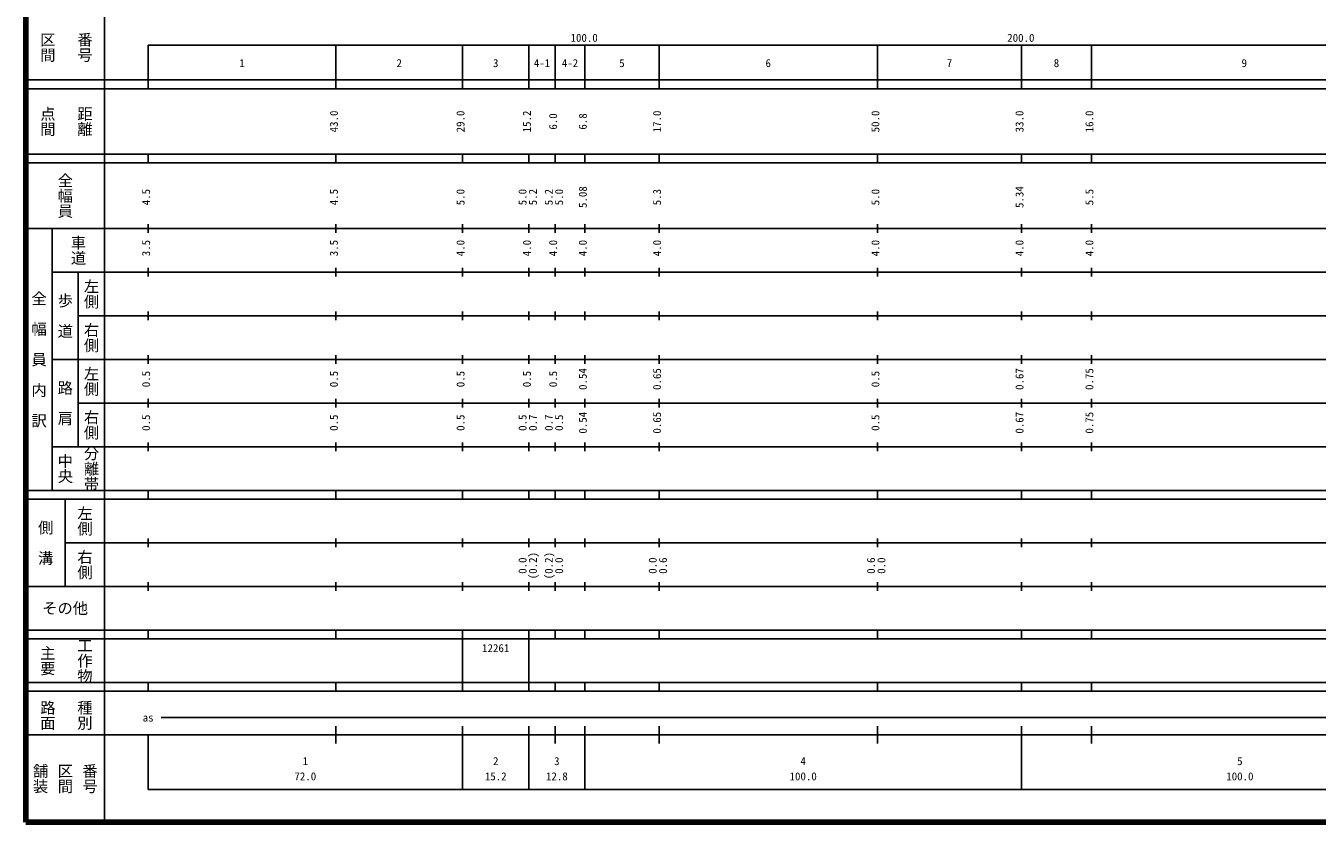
# Model space of a CAD drawing. Units: millimetres on the paper, enlarged 1000 times. Extents: x 40000 to 680000, y 20000 to 380000.
# Drawn here: x 40000 to 335699, y 20000 to 202409 of the extents above; entities that cross this region are included whole.
import ezdxf
from ezdxf.enums import TextEntityAlignment as Align

# ---------------------------------------------------------------- set-up
doc = ezdxf.new("R2010")
doc.units = ezdxf.units.MM
doc.header["$LTSCALE"] = 1000
doc.layers.add('M-TTL', color=2, linetype='Continuous', lineweight=140)
doc.layers.add('M-TTL-BAND', color=7, linetype='Continuous', lineweight=25)
doc.styles.add('@ＭＳ ゴシック', font='')
doc.styles.add('ＭＳ ゴシック', font='')
doc.styles.get('@ＭＳ ゴシック').set_extended_font_data('@MS Gothic')
doc.styles.get('ＭＳ ゴシック').set_extended_font_data('MS Gothic')

msp = doc.modelspace()

# ---------------------------------------------------------------- linework, layer by layer
at = {"layer": 'M-TTL'}
for p, q in [((40000, 380000), (40000, 20000)), ((40000, 20000), (680000, 20000))]:
    msp.add_line(p, q, dxfattribs=at)
at = {"layer": 'M-TTL-BAND'}
for p, q in [((58000, 370000), (58000, 20000)), ((68000, 198000), (579000, 198000)), ((68000, 198000), (68000, 188000)), ((111000, 188000), (111000, 198000)), ((140000, 188000), (140000, 198000)), ((155200, 188000), (155200, 198000)), ((161200, 188000), (161200, 198000)), ((168000, 188000), (168000, 198000)), ((185000, 188000), (185000, 198000)), ((235000, 188000), (235000, 198000)), ((268000, 188000), (268000, 198000)), ((284000, 188000), (284000, 198000)), ((40000, 190000), (579000, 190000)), ((40000, 188000), (579000, 188000)), ((40000, 173000), (579000, 173000)), ((68000, 171000), (68000, 173000)), ((111000, 171000), (111000, 173000)), ((140000, 171000), (140000, 173000)), ((155200, 171000), (155200, 173000)), ((161200, 171000), (161200, 173000)), ((168000, 171000), (168000, 173000)), ((185000, 171000), (185000, 173000)), ((235000, 171000), (235000, 173000)), ((268000, 171000), (268000, 173000)), ((284000, 171000), (284000, 173000)), ((40000, 171000), (579000, 171000)), ((68000, 155000), (68000, 157000)), ((111000, 155000), (111000, 157000)), ((140000, 155000), (140000, 157000)), ((155200, 155000), (155200, 157000)), ((161200, 155000), (161200, 157000)), ((168000, 155000), (168000, 157000)), ((185000, 155000), (185000, 157000)), ((235000, 155000), (235000, 157000)), ((268000, 155000), (268000, 157000)), ((284000, 155000), (284000, 157000)), ((40000, 156000), (579000, 156000)), ((46000, 96000), (46000, 156000)), ((46000, 146000), (579000, 146000)), ((52000, 146000), (52000, 106000)), ((68000, 145000), (68000, 147000)), ((111000, 145000), (111000, 147000)), ((140000, 145000), (140000, 147000)), ((155200, 145000), (155200, 147000)), ((161200, 145000), (161200, 147000)), ((168000, 145000), (168000, 147000)), ((185000, 145000), (185000, 147000)), ((235000, 145000), (235000, 147000)), ((268000, 145000), (268000, 147000)), ((284000, 145000), (284000, 147000)), ((68000, 135000), (68000, 137000)), ((111000, 135000), (111000, 137000)), ((140000, 135000), (140000, 137000)), ((155200, 135000), (155200, 137000)), ((161200, 135000), (161200, 137000)), ((168000, 135000), (168000, 137000)), ((185000, 135000), (185000, 137000)), ((235000, 135000), (235000, 137000)), ((268000, 135000), (268000, 137000)), ((284000, 135000), (284000, 137000)), ((52000, 136000), (579000, 136000)), ((46000, 126000), (579000, 126000)), ((68000, 125000), (68000, 127000)), ((111000, 125000), (111000, 127000)), ((140000, 125000), (140000, 127000)), ((155200, 125000), (155200, 127000)), ((161200, 125000), (161200, 127000)), ((168000, 125000), (168000, 127000)), ((185000, 125000), (185000, 127000)), ((235000, 125000), (235000, 127000)), ((268000, 125000), (268000, 127000)), ((284000, 125000), (284000, 127000)), ((52000, 116000), (579000, 116000)), ((68000, 115000), (68000, 117000)), ((111000, 115000), (111000, 117000)), ((140000, 115000), (140000, 117000)), ((155200, 115000), (155200, 117000)), ((161200, 115000), (161200, 117000)), ((168000, 115000), (168000, 117000)), ((185000, 115000), (185000, 117000)), ((235000, 115000), (235000, 117000)), ((268000, 115000), (268000, 117000)), ((284000, 115000), (284000, 117000)), ((68000, 105000), (68000, 107000)), ((111000, 105000), (111000, 107000)), ((140000, 105000), (140000, 107000)), ((155200, 105000), (155200, 107000)), ((161200, 105000), (161200, 107000)), ((168000, 105000), (168000, 107000)), ((185000, 105000), (185000, 107000)), ((235000, 105000), (235000, 107000)), ((268000, 105000), (268000, 107000)), ((284000, 105000), (284000, 107000)), ((46000, 106000), (579000, 106000)), ((40000, 96000), (579000, 96000)), ((68000, 94000), (68000, 96000)), ((111000, 94000), (111000, 96000)), ((140000, 94000), (140000, 96000)), ((155200, 94000), (155200, 96000)), ((161200, 94000), (161200, 96000)), ((168000, 94000), (168000, 96000)), ((185000, 94000), (185000, 96000)), ((235000, 94000), (235000, 96000)), ((268000, 94000), (268000, 96000)), ((284000, 94000), (284000, 96000)), ((40000, 94000), (579000, 94000)), ((49000, 94000), (49000, 74000)), ((49000, 84000), (579000, 84000)), ((68000, 83000), (68000, 85000)), ((111000, 83000), (111000, 85000)), ((140000, 83000), (140000, 85000)), ((155200, 83000), (155200, 85000)), ((161200, 83000), (161200, 85000)), ((168000, 83000), (168000, 85000)), ((185000, 83000), (185000, 85000)), ((235000, 83000), (235000, 85000)), ((268000, 83000), (268000, 85000)), ((284000, 83000), (284000, 85000)), ((40000, 74000), (579000, 74000)), ((68000, 73000), (68000, 75000)), ((111000, 73000), (111000, 75000)), ((140000, 73000), (140000, 75000)), ((155200, 73000), (155200, 75000)), ((161200, 73000), (161200, 75000)), ((168000, 73000), (168000, 75000)), ((185000, 73000), (185000, 75000)), ((235000, 73000), (235000, 75000)), ((268000, 73000), (268000, 75000)), ((284000, 73000), (284000, 75000)), ((40000, 64000), (579000, 64000)), ((68000, 62000), (68000, 64000)), ((111000, 62000), (111000, 64000)), ((140000, 62000), (140000, 64000)), ((155200, 62000), (155200, 64000)), ((161200, 62000), (161200, 64000)), ((168000, 62000), (168000, 64000)), ((185000, 62000), (185000, 64000)), ((235000, 62000), (235000, 64000)), ((268000, 62000), (268000, 64000)), ((284000, 62000), (284000, 64000)), ((40000, 62000), (579000, 62000)), ((140000, 52000), (140000, 62000)), ((155200, 52000), (155200, 62000)), ((40000, 52000), (579000, 52000)), ((68000, 50000), (68000, 52000)), ((111000, 50000), (111000, 52000)), ((140000, 50000), (140000, 52000)), ((155200, 50000), (155200, 52000)), ((161200, 50000), (161200, 52000)), ((168000, 50000), (168000, 52000)), ((185000, 50000), (185000, 52000)), ((235000, 50000), (235000, 52000)), ((268000, 50000), (268000, 52000)), ((284000, 50000), (284000, 52000)), ((40000, 50000), (579000, 50000)), ((71000, 44000), (565000, 44000)), ((111000, 38000), (111000, 42000)), ((140000, 27500), (140000, 42000)), ((155200, 27500), (155200, 42000)), ((161200, 38000), (161200, 42000)), ((168000, 27500), (168000, 42000)), ((185000, 38000), (185000, 42000)), ((235000, 38000), (235000, 42000)), ((268000, 27500), (268000, 42000)), ((284000, 38000), (284000, 42000)), ((40000, 40000), (579000, 40000)), ((68000, 40000), (68000, 27500)), ((68000, 27500), (579000, 27500))]:
    msp.add_line(p, q, dxfattribs=at)

# ---------------------------------------------------------------- texts
at = {"layer": 'M-TTL-BAND', "style": '@ＭＳ ゴシック'}
for s, p in [('区間', (45000, 197500)), ('番号', (53500, 197500)), ('点間', (45000, 180500)), ('距離', (53500, 180500)), ('全幅員', (49000, 163500)), ('車道', (52000, 151000)), ('左側', (55000, 141000)), ('全\u3000幅\u3000員\u3000内\u3000訳', (43000, 126000)), ('歩\u3000道', (49000, 136000)), ('右側', (55000, 131000)), ('左側', (55000, 121000)), ('路\u3000肩', (49000, 116000)), ('右側', (55000, 111000)), ('中央', (49000, 101000)), ('分離帯', (55000, 101000)), ('左側', (53500, 89000)), ('側\u3000溝', (44500, 84000)), ('右側', (53500, 79000)), ('主要', (45000, 57000)), ('工作物', (53500, 57000)), ('路面', (45000, 44500)), ('種別', (53500, 44500)), ('舗装', (43333, 30000)), ('区間', (49000, 30000)), ('番号', (54667, 30000))]:
    msp.add_text(s, height=2566, rotation=270, dxfattribs=at).set_placement(p, align=Align.MIDDLE_CENTER)
at = {"layer": 'M-TTL-BAND', "style": 'ＭＳ ゴシック'}
for s, p in [('100.0', (167844, 198195)), ('200.0', (267844, 198195)), ('1', (89500, 192405)), ('2', (125500, 192405)), ('3', (147600, 192405)), ('4-1', (158200, 192405)), ('4-2', (164600, 192405)), ('5', (176500, 192405)), ('6', (210000, 192405)), ('7', (251500, 192405)), ('8', (276000, 192405)), ('9', (319000, 192405)), ('as', (68000, 42500)), ('1', (104000, 32523)), ('2', (147600, 32523)), ('3', (161600, 32523)), ('4', (218000, 32523)), ('5', (318000, 32523)), ('72.0', (104000, 29033)), ('15.2', (147600, 29033)), ('12.8', (161600, 29033)), ('100.0', (218000, 29033)), ('100.0', (318000, 29033))]:
    msp.add_text(s, height=1833, dxfattribs=at).set_placement(p, align=Align.BOTTOM_CENTER)
for s, p in [('43.0', (112000, 180500)), ('29.0', (141000, 180500)), ('15.2', (156200, 180500)), ('6.0', (162200, 180500)), ('6.8', (169000, 180500)), ('17.0', (186000, 180500)), ('50.0', (236000, 180500)), ('33.0', (269000, 180500)), ('16.0', (285000, 180500)), ('4.5', (69000, 163174)), ('4.5', (112000, 163174)), ('5.0', (141000, 163174)), ('5.0', (155200, 163174)), ('5.2', (157570, 163174)), ('5.2', (161200, 163174)), ('5.0', (163570, 163174)), ('5.08', (169000, 163174)), ('5.3', (186000, 163174)), ('5.0', (236000, 163174)), ('5.34', (269000, 163174)), ('5.5', (285000, 163174)), ('3.5', (69000, 151500)), ('3.5', (112000, 151500)), ('4.0', (141000, 151500)), ('4.0', (156200, 151500)), ('4.0', (162200, 151500)), ('4.0', (169000, 151500)), ('4.0', (186000, 151500)), ('4.0', (236000, 151500)), ('4.0', (269000, 151500)), ('4.0', (285000, 151500)), ('0.5', (69000, 121500)), ('0.5', (112000, 121500)), ('0.5', (141000, 121500)), ('0.5', (156200, 121500)), ('0.5', (162200, 121500)), ('0.54', (169000, 121500)), ('0.65', (186000, 121500)), ('0.5', (236000, 121500)), ('0.67', (269000, 121500)), ('0.75', (285000, 121500)), ('0.5', (69000, 111500)), ('0.5', (112000, 111500)), ('0.5', (141000, 111500)), ('0.5', (155200, 111500)), ('0.7', (157570, 111500)), ('0.7', (161200, 111500)), ('0.5', (163570, 111500)), ('0.54', (169000, 111500)), ('0.65', (186000, 111500)), ('0.5', (236000, 111500)), ('0.67', (269000, 111500)), ('0.75', (285000, 111500)), ('0.0', (155200, 78764)), ('(0.2)', (157570, 78764)), ('(0.2)', (161200, 78764)), ('0.0', (163570, 78764)), ('0.0', (185000, 78764)), ('0.6', (187370, 78764)), ('0.6', (235000, 78764)), ('0.0', (237370, 78764))]:
    msp.add_text(s, height=1833, rotation=90, dxfattribs=at).set_placement(p, align=Align.BOTTOM_CENTER)
msp.add_text('その他', height=2566, dxfattribs=at).set_placement((49000, 69000), align=Align.MIDDLE_CENTER)
msp.add_text('12261', height=1833, dxfattribs=at).set_placement((144475, 58405), align=Align.BOTTOM_LEFT)

doc.saveas('drawing.dxf')
